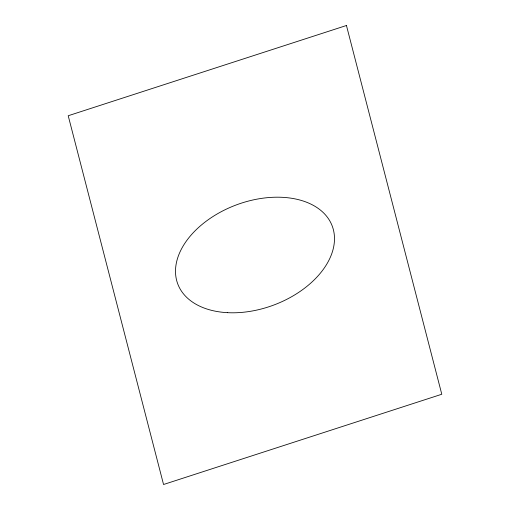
<?xml version="1.0" encoding="UTF-8"?>
<svg xmlns="http://www.w3.org/2000/svg" width="510" height="510" viewBox="0 0 510 510"><rect width="100%" height="100%" fill="white"/><g stroke="black" fill="none" stroke-linecap="round" stroke-linejoin="round"><path stroke-width="0.76" d="M346.449 25.5L68.212 115.744L163.551 484.5L441.787 394.255L346.449 25.5M227.447 312.668A82.48 53.454 -20.5 0 0 333.349 229.589A82.48 53.454 -20.5 0 0 204.198 222.742A82.48 53.454 -20.5 0 0 227.447 312.668"/></g></svg>
